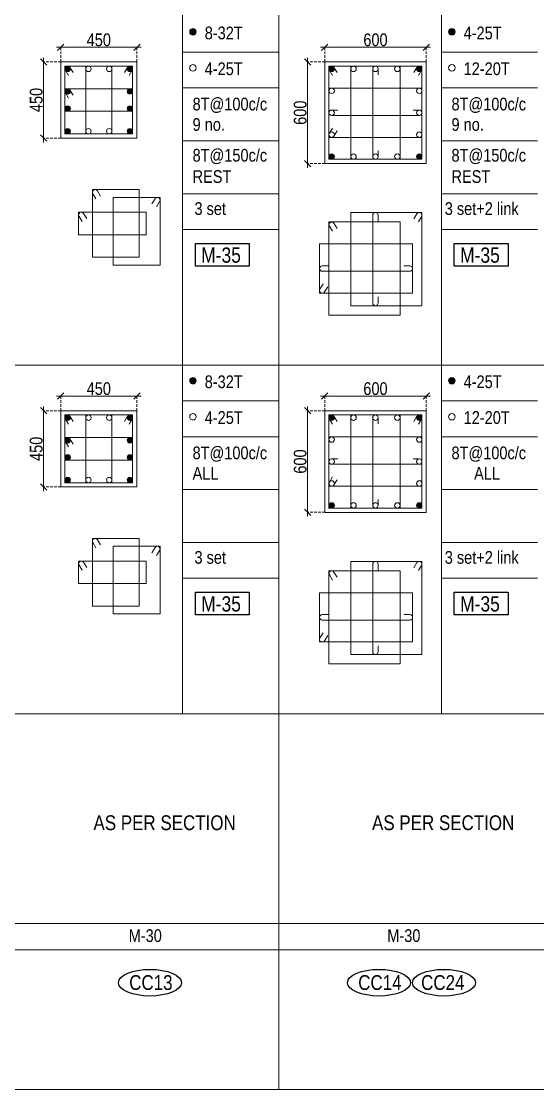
# Model space of a CAD drawing. Header units: millimetres. Extents: x 1112055 to 3390982, y -148532 to 766891.
# Drawn here: x 2585967 to 2598173, y 574628 to 599864 of the extents above; entities that cross this region are included whole.
import ezdxf
from ezdxf.enums import TextEntityAlignment as Align

# ---------------------------------------------------------------- set-up
doc = ezdxf.new("R2010")
doc.units = ezdxf.units.MM
doc.header["$PDMODE"] = 35
doc.header["$PDSIZE"] = -25
doc.linetypes.add('DASHED2', pattern=[0.375, 0.25, -0.125])
doc.linetypes.add('Hidden', pattern=[9.525, 6.35, -3.175])
for name, color, linetype, lineweight in [('B COL. SIZE DIM', 220, 'Continuous', 25), ('B COLSCH', 204, 'Continuous', 20), ('B COLUMN', 1, 'Hidden', 9), ('B STEEL', 34, 'Continuous', 15)]:
    doc.layers.add(name, color=color, linetype=linetype, lineweight=lineweight)
doc.layers.add('B TEXT', color=7, linetype='Continuous')
doc.styles.add('dim inside', font='romans.shx', dxfattribs={"width": 0.8, "height": 125})
doc.styles.add('SWINC', font='swissc.ttf')
doc.dimstyles.new('dim inside', dxfattribs={"dimtxt": 125, "dimasz": 100, "dimexe": 0, "dimexo": 0, "dimgap": 10, "dimtad": 0, "dimdec": 0, "dimzin": 0, "dimdsep": 46, "dimtxsty": 'dim inside', "dimblk": 'SMALL', "dimcen": 0.09, "dimadec": 0, "dimazin": 0, "dimtfac": 1, "dimtdec": 0, "dimtofl": 0, "dimtmove": 0, "dimatfit": 3, "dimfxl": 1, "dimtolj": 1, "dimtzin": 0, "dimarcsym": 2})

# ---------------------------------------------------------------- blocks, each defined once
blk = doc.blocks.new('_Oblique')
at = {"color": 0, "linetype": 'ByBlock', "lineweight": -2}
blk.add_line((-0.5, -0.5), (0.5, 0.5), dxfattribs=at)
blk = doc.blocks.new('*D5611')
at = {"layer": 'B COL. SIZE DIM', "color": 250, "lineweight": 9, "ltscale": 250, "transparency": 16777216}
blk.add_line((2586798, 591011), (2588798, 591011), dxfattribs=at)
at = {"layer": 'B COL. SIZE DIM', "color": 250, "linetype": 'DASHED2', "lineweight": 9, "ltscale": 250, "transparency": 16777216}
for p, q in [((2586898, 590666), (2586898, 591011)), ((2588698, 590666), (2588698, 591011))]:
    blk.add_line(p, q, dxfattribs=at)
at = {"layer": 'Defpoints', "color": 0, "lineweight": 40, "transparency": 16777216}
for p in [(2588698, 591011), (2586898, 590666), (2588698, 590666)]:
    blk.add_point(p, dxfattribs=at)
at = {"layer": 'B COL. SIZE DIM', "color": 250, "lineweight": 9, "transparency": 16777216, "xscale": 150, "yscale": 150, "zscale": 150, "rotation": 180}
blk.add_blockref('_Oblique', (2586898, 591011), dxfattribs=at)
at = {"layer": 'B COL. SIZE DIM', "color": 250, "lineweight": 9, "transparency": 16777216, "xscale": 150, "yscale": 150, "zscale": 150}
blk.add_blockref('_Oblique', (2588698, 591011), dxfattribs=at)
at = {"layer": 'B COL. SIZE DIM', "color": 6, "transparency": 16777216, "insert": (2587798, 591186), "char_height": 300, "attachment_point": 5, "style": 'SWINC'}
blk.add_mtext('\\A1;450', dxfattribs=at)
blk = doc.blocks.new('*D5612')
at = {"layer": 'B COL. SIZE DIM', "color": 250, "lineweight": 9, "ltscale": 250, "transparency": 16777216}
blk.add_line((2586494, 590766), (2586494, 588766), dxfattribs=at)
at = {"layer": 'B COL. SIZE DIM', "color": 250, "linetype": 'DASHED2', "lineweight": 9, "ltscale": 250, "transparency": 16777216}
for p, q in [((2586898, 590666), (2586494, 590666)), ((2586898, 588866), (2586494, 588866))]:
    blk.add_line(p, q, dxfattribs=at)
at = {"layer": 'Defpoints', "color": 0, "lineweight": 40, "transparency": 16777216}
for p in [(2586898, 590666), (2586494, 588866), (2586898, 588866)]:
    blk.add_point(p, dxfattribs=at)
at = {"layer": 'B COL. SIZE DIM', "color": 250, "lineweight": 9, "transparency": 16777216, "xscale": 150, "yscale": 150, "zscale": 150}
for p, rotation in [((2586494, 590666), 90), ((2586494, 588866), 270)]:
    blk.add_blockref('_Oblique', p, dxfattribs=dict(at, rotation=rotation))
at = {"layer": 'B COL. SIZE DIM', "color": 6, "transparency": 16777216, "insert": (2586319, 589766), "char_height": 300, "attachment_point": 5, "rotation": 90, "style": 'SWINC'}
blk.add_mtext('\\A1;450', dxfattribs=at)
blk = doc.blocks.new('*D5613')
at = {"layer": 'B COL. SIZE DIM', "color": 250, "lineweight": 9, "ltscale": 250, "transparency": 16777216}
blk.add_line((2586798, 599251), (2588798, 599251), dxfattribs=at)
at = {"layer": 'B COL. SIZE DIM', "color": 250, "linetype": 'DASHED2', "lineweight": 9, "ltscale": 250, "transparency": 16777216}
for p, q in [((2586898, 598906), (2586898, 599251)), ((2588698, 598906), (2588698, 599251))]:
    blk.add_line(p, q, dxfattribs=at)
at = {"layer": 'Defpoints', "color": 0, "lineweight": 40, "transparency": 16777216}
for p in [(2588698, 599251), (2586898, 598906), (2588698, 598906)]:
    blk.add_point(p, dxfattribs=at)
at = {"layer": 'B COL. SIZE DIM', "color": 250, "lineweight": 9, "transparency": 16777216, "xscale": 150, "yscale": 150, "zscale": 150, "rotation": 180}
blk.add_blockref('_Oblique', (2586898, 599251), dxfattribs=at)
at = {"layer": 'B COL. SIZE DIM', "color": 250, "lineweight": 9, "transparency": 16777216, "xscale": 150, "yscale": 150, "zscale": 150}
blk.add_blockref('_Oblique', (2588698, 599251), dxfattribs=at)
at = {"layer": 'B COL. SIZE DIM', "color": 6, "transparency": 16777216, "insert": (2587798, 599426), "char_height": 300, "attachment_point": 5, "style": 'SWINC'}
blk.add_mtext('\\A1;450', dxfattribs=at)
blk = doc.blocks.new('*D5614')
at = {"layer": 'B COL. SIZE DIM', "color": 250, "lineweight": 9, "ltscale": 250, "transparency": 16777216}
blk.add_line((2586494, 599006), (2586494, 597006), dxfattribs=at)
at = {"layer": 'B COL. SIZE DIM', "color": 250, "linetype": 'DASHED2', "lineweight": 9, "ltscale": 250, "transparency": 16777216}
for p, q in [((2586898, 598906), (2586494, 598906)), ((2586898, 597106), (2586494, 597106))]:
    blk.add_line(p, q, dxfattribs=at)
at = {"layer": 'Defpoints', "color": 0, "lineweight": 40, "transparency": 16777216}
for p in [(2586898, 598906), (2586494, 597106), (2586898, 597106)]:
    blk.add_point(p, dxfattribs=at)
at = {"layer": 'B COL. SIZE DIM', "color": 250, "lineweight": 9, "transparency": 16777216, "xscale": 150, "yscale": 150, "zscale": 150}
for p, rotation in [((2586494, 598906), 90), ((2586494, 597106), 270)]:
    blk.add_blockref('_Oblique', p, dxfattribs=dict(at, rotation=rotation))
at = {"layer": 'B COL. SIZE DIM', "color": 6, "transparency": 16777216, "insert": (2586319, 598006), "char_height": 300, "attachment_point": 5, "rotation": 90, "style": 'SWINC'}
blk.add_mtext('\\A1;450', dxfattribs=at)
blk = doc.blocks.new('*D5623')
at = {"layer": 'B COL. SIZE DIM', "color": 250, "lineweight": 9, "ltscale": 250, "transparency": 16777216}
blk.add_line((2593039, 591011), (2595639, 591011), dxfattribs=at)
at = {"layer": 'B COL. SIZE DIM', "color": 250, "linetype": 'DASHED2', "lineweight": 9, "ltscale": 250, "transparency": 16777216}
for p, q in [((2593139, 590666), (2593139, 591011)), ((2595539, 590666), (2595539, 591011))]:
    blk.add_line(p, q, dxfattribs=at)
at = {"layer": 'Defpoints', "color": 0, "lineweight": 40, "transparency": 16777216}
for p in [(2595539, 591011), (2593139, 590666), (2595539, 590666)]:
    blk.add_point(p, dxfattribs=at)
at = {"layer": 'B COL. SIZE DIM', "color": 250, "lineweight": 9, "transparency": 16777216, "xscale": 150, "yscale": 150, "zscale": 150, "rotation": 180}
blk.add_blockref('_Oblique', (2593139, 591011), dxfattribs=at)
at = {"layer": 'B COL. SIZE DIM', "color": 250, "lineweight": 9, "transparency": 16777216, "xscale": 150, "yscale": 150, "zscale": 150}
blk.add_blockref('_Oblique', (2595539, 591011), dxfattribs=at)
at = {"layer": 'B COL. SIZE DIM', "color": 6, "transparency": 16777216, "insert": (2594339, 591186), "char_height": 300, "attachment_point": 5, "style": 'SWINC'}
blk.add_mtext('\\A1;600', dxfattribs=at)
blk = doc.blocks.new('*D5624')
at = {"layer": 'B COL. SIZE DIM', "color": 250, "lineweight": 9, "ltscale": 250, "transparency": 16777216}
blk.add_line((2592735, 590766), (2592735, 588166), dxfattribs=at)
at = {"layer": 'B COL. SIZE DIM', "color": 250, "linetype": 'DASHED2', "lineweight": 9, "ltscale": 250, "transparency": 16777216}
for p, q in [((2593139, 590666), (2592735, 590666)), ((2593139, 588266), (2592735, 588266))]:
    blk.add_line(p, q, dxfattribs=at)
at = {"layer": 'Defpoints', "color": 0, "lineweight": 40, "transparency": 16777216}
for p in [(2593139, 590666), (2592735, 588266), (2593139, 588266)]:
    blk.add_point(p, dxfattribs=at)
at = {"layer": 'B COL. SIZE DIM', "color": 250, "lineweight": 9, "transparency": 16777216, "xscale": 150, "yscale": 150, "zscale": 150}
for p, rotation in [((2592735, 590666), 90), ((2592735, 588266), 270)]:
    blk.add_blockref('_Oblique', p, dxfattribs=dict(at, rotation=rotation))
at = {"layer": 'B COL. SIZE DIM', "color": 6, "transparency": 16777216, "insert": (2592560, 589466), "char_height": 300, "attachment_point": 5, "rotation": 90, "style": 'SWINC'}
blk.add_mtext('\\A1;600', dxfattribs=at)
blk = doc.blocks.new('*D5625')
at = {"layer": 'B COL. SIZE DIM', "color": 250, "lineweight": 9, "ltscale": 250, "transparency": 16777216}
blk.add_line((2593039, 599251), (2595639, 599251), dxfattribs=at)
at = {"layer": 'B COL. SIZE DIM', "color": 250, "linetype": 'DASHED2', "lineweight": 9, "ltscale": 250, "transparency": 16777216}
for p, q in [((2593139, 598906), (2593139, 599251)), ((2595539, 598906), (2595539, 599251))]:
    blk.add_line(p, q, dxfattribs=at)
at = {"layer": 'Defpoints', "color": 0, "lineweight": 40, "transparency": 16777216}
for p in [(2595539, 599251), (2593139, 598906), (2595539, 598906)]:
    blk.add_point(p, dxfattribs=at)
at = {"layer": 'B COL. SIZE DIM', "color": 250, "lineweight": 9, "transparency": 16777216, "xscale": 150, "yscale": 150, "zscale": 150, "rotation": 180}
blk.add_blockref('_Oblique', (2593139, 599251), dxfattribs=at)
at = {"layer": 'B COL. SIZE DIM', "color": 250, "lineweight": 9, "transparency": 16777216, "xscale": 150, "yscale": 150, "zscale": 150}
blk.add_blockref('_Oblique', (2595539, 599251), dxfattribs=at)
at = {"layer": 'B COL. SIZE DIM', "color": 6, "transparency": 16777216, "insert": (2594339, 599426), "char_height": 300, "attachment_point": 5, "style": 'SWINC'}
blk.add_mtext('\\A1;600', dxfattribs=at)
blk = doc.blocks.new('*D5626')
at = {"layer": 'B COL. SIZE DIM', "color": 250, "lineweight": 9, "ltscale": 250, "transparency": 16777216}
blk.add_line((2592735, 599006), (2592735, 596406), dxfattribs=at)
at = {"layer": 'B COL. SIZE DIM', "color": 250, "linetype": 'DASHED2', "lineweight": 9, "ltscale": 250, "transparency": 16777216}
for p, q in [((2593139, 598906), (2592735, 598906)), ((2593139, 596506), (2592735, 596506))]:
    blk.add_line(p, q, dxfattribs=at)
at = {"layer": 'Defpoints', "color": 0, "lineweight": 40, "transparency": 16777216}
for p in [(2593139, 598906), (2592735, 596506), (2593139, 596506)]:
    blk.add_point(p, dxfattribs=at)
at = {"layer": 'B COL. SIZE DIM', "color": 250, "lineweight": 9, "transparency": 16777216, "xscale": 150, "yscale": 150, "zscale": 150}
for p, rotation in [((2592735, 598906), 90), ((2592735, 596506), 270)]:
    blk.add_blockref('_Oblique', p, dxfattribs=dict(at, rotation=rotation))
at = {"layer": 'B COL. SIZE DIM', "color": 6, "transparency": 16777216, "insert": (2592560, 597706), "char_height": 300, "attachment_point": 5, "rotation": 90, "style": 'SWINC'}
blk.add_mtext('\\A1;600', dxfattribs=at)

msp = doc.modelspace()

# ---------------------------------------------------------------- hatches: boundary and pattern name
at = {"layer": 'B STEEL', "lineweight": 9, "ltscale": 0.5}
h = msp.add_hatch(color=34, dxfattribs=at)
edge = h.paths.add_edge_path()
edge.add_arc((2590023.8, 599614.8), 76.8, 0, 360)
h = msp.add_hatch(color=34, dxfattribs=at)
edge = h.paths.add_edge_path()
edge.add_arc((2596145.4, 599614.8), 76.8, 0, 360)
h = msp.add_hatch(color=34, dxfattribs=at)
edge = h.paths.add_edge_path()
edge.add_arc((2587062.2, 598741.7), 64, 0, 360)
h = msp.add_hatch(color=34, dxfattribs=at)
edge = h.paths.add_edge_path()
edge.add_arc((2588534.1, 598741.7), 64, 180, 540, ccw=False)
h = msp.add_hatch(color=34, dxfattribs=at)
edge = h.paths.add_edge_path()
edge.add_arc((2593303, 598741.7), 64, 0, 360)
h = msp.add_hatch(color=34, dxfattribs=at)
edge = h.paths.add_edge_path()
edge.add_arc((2595374.9, 598741.7), 64, 180, 540, ccw=False)
at = {"layer": 'B STEEL'}
h = msp.add_hatch(color=34, dxfattribs=at)
edge = h.paths.add_edge_path()
edge.add_arc((2587062.2, 598207.3), 64, 0, 360)
h = msp.add_hatch(color=34, dxfattribs=at)
edge = h.paths.add_edge_path()
edge.add_arc((2588534.1, 598207.3), 64, 0, 360)
h = msp.add_hatch(color=34, dxfattribs=at)
edge = h.paths.add_edge_path()
edge.add_arc((2587062.2, 597804.1), 64, 0, 360)
h = msp.add_hatch(color=34, dxfattribs=at)
edge = h.paths.add_edge_path()
edge.add_arc((2588534.1, 597804.1), 64, 0, 360)
at = {"layer": 'B STEEL', "lineweight": 9, "ltscale": 0.5}
h = msp.add_hatch(color=34, dxfattribs=at)
edge = h.paths.add_edge_path()
edge.add_arc((2587062.2, 597269.7), 64, 0, 360, ccw=False)
h = msp.add_hatch(color=34, dxfattribs=at)
edge = h.paths.add_edge_path()
edge.add_arc((2588534.1, 597269.7), 64, -180, 180)
h = msp.add_hatch(color=34, dxfattribs=at)
edge = h.paths.add_edge_path()
edge.add_arc((2593303, 596669.7), 64, 0, 360, ccw=False)
h = msp.add_hatch(color=34, dxfattribs=at)
edge = h.paths.add_edge_path()
edge.add_arc((2595374.9, 596669.7), 64, -180, 180)
h = msp.add_hatch(color=34, dxfattribs=at)
edge = h.paths.add_edge_path()
edge.add_arc((2590023.8, 591375), 76.8, 0, 360)
h = msp.add_hatch(color=34, dxfattribs=at)
edge = h.paths.add_edge_path()
edge.add_arc((2596145.4, 591375), 76.8, 0, 360)
at = {"layer": 'B STEEL'}
h = msp.add_hatch(color=34, dxfattribs=at)
edge = h.paths.add_edge_path()
edge.add_arc((2587062.2, 590501.8), 64, 0, 360)
at = {"layer": 'B STEEL', "lineweight": 9, "ltscale": 0.5}
h = msp.add_hatch(color=34, dxfattribs=at)
edge = h.paths.add_edge_path()
edge.add_arc((2588534.1, 590501.8), 64, 180, 540, ccw=False)
h = msp.add_hatch(color=34, dxfattribs=at)
edge = h.paths.add_edge_path()
edge.add_arc((2593303, 590501.8), 64, 0, 360)
h = msp.add_hatch(color=34, dxfattribs=at)
edge = h.paths.add_edge_path()
edge.add_arc((2595374.9, 590501.8), 64, 180, 540, ccw=False)
at = {"layer": 'B STEEL'}
h = msp.add_hatch(color=34, dxfattribs=at)
edge = h.paths.add_edge_path()
edge.add_arc((2587062.2, 589967.4), 64, 0, 360)
h = msp.add_hatch(color=34, dxfattribs=at)
edge = h.paths.add_edge_path()
edge.add_arc((2588534.1, 589967.4), 64, 0, 360)
h = msp.add_hatch(color=34, dxfattribs=at)
edge = h.paths.add_edge_path()
edge.add_arc((2587062.2, 589564.2), 64, 0, 360)
h = msp.add_hatch(color=34, dxfattribs=at)
edge = h.paths.add_edge_path()
edge.add_arc((2588534.1, 589564.2), 64, 0, 360)
at = {"layer": 'B STEEL', "lineweight": 9, "ltscale": 0.5}
h = msp.add_hatch(color=34, dxfattribs=at)
edge = h.paths.add_edge_path()
edge.add_arc((2587062.2, 589029.9), 64, 0, 360, ccw=False)
h = msp.add_hatch(color=34, dxfattribs=at)
edge = h.paths.add_edge_path()
edge.add_arc((2588534.1, 589029.9), 64, -180, 180)
h = msp.add_hatch(color=34, dxfattribs=at)
edge = h.paths.add_edge_path()
edge.add_arc((2593303, 588429.9), 64, 0, 360, ccw=False)
h = msp.add_hatch(color=34, dxfattribs=at)
edge = h.paths.add_edge_path()
edge.add_arc((2595374.9, 588429.9), 64, -180, 180)

# ---------------------------------------------------------------- linework, layer by layer
at = {"layer": 'B COLSCH', "color": 250, "lineweight": 0}
for p, q in [((2589777.5, 649422.2), (2589777.5, 583503.5)), ((2592051.9, 649422.2), (2592051.9, 574628.3)), ((2595899.1, 649422.2), (2595899.1, 583503.5)), ((2589777.5, 599138.2), (2592051.9, 599138.2)), ((2595899.1, 599138.2), (2598173.5, 599138.2)), ((2589777.5, 598293.2), (2592051.9, 598293.2)), ((2595899.1, 598293.2), (2598173.5, 598293.2)), ((2589777.5, 597043.4), (2592051.9, 597043.4)), ((2595899.1, 597043.4), (2598173.5, 597043.4)), ((2589777.5, 595793.6), (2592051.9, 595793.6)), ((2595899.1, 595793.6), (2598173.5, 595793.6)), ((2589777.5, 594948.6), (2592051.9, 594948.6)), ((2595899.1, 594948.6), (2598173.5, 594948.6)), ((2487307.1, 591743.3), (2667535.6, 591743.3)), ((2589777.5, 590898.3), (2592051.9, 590898.3)), ((2595899.1, 590898.3), (2598173.5, 590898.3)), ((2589777.5, 590053.3), (2592051.9, 590053.3)), ((2595899.1, 590053.3), (2598173.5, 590053.3)), ((2589777.5, 588803.5), (2592051.9, 588803.5)), ((2595899.1, 588803.5), (2598173.5, 588803.5)), ((2589777.5, 587553.8), (2592051.9, 587553.8)), ((2595899.1, 587553.8), (2598173.5, 587553.8)), ((2589777.5, 586708.8), (2592051.9, 586708.8)), ((2595899.1, 586708.8), (2598173.5, 586708.8)), ((2487307.1, 583503.5), (2667535.6, 583503.5)), ((2487307.1, 578552.6), (2667535.6, 578552.6)), ((2487307.1, 577933.7), (2667535.6, 577933.7)), ((2487307.1, 574628.3), (2667535.6, 574628.3))]:
    msp.add_line(p, q, dxfattribs=at)
at = {"layer": 'B COLUMN', "color": 1, "linetype": 'ByBlock', "lineweight": 20}
for points in [[(2586898.1, 597105.7), (2588698.1, 597105.7), (2588698.1, 598905.7), (2586898.1, 598905.7)], [(2593139, 596505.7), (2595539, 596505.7), (2595539, 598905.7), (2593139, 598905.7)], [(2586898.1, 588865.8), (2588698.1, 588865.8), (2588698.1, 590665.8), (2586898.1, 590665.8)], [(2593139, 588265.8), (2595539, 588265.8), (2595539, 590665.8), (2593139, 590665.8)]]:
    msp.add_lwpolyline(points, close=True, dxfattribs=at)
at = {"layer": 'B STEEL', "color": 34, "lineweight": 9, "ltscale": 0.5}
for points in [[(2587082.4, 598586.6), (2587007.6, 598708.1, -1), (2587116.7, 598775.2), (2587191.4, 598653.7)], [(2588513.9, 598586.6), (2588588.6, 598708.1, 1), (2588479.6, 598775.2), (2588404.8, 598653.7)], [(2593323.2, 598586.6), (2593248.5, 598708.1, -1), (2593357.5, 598775.2), (2593432.3, 598653.7)], [(2594403, 596812.3), (2594403, 596669.7, -1), (2594274.9, 596669.7), (2594274.9, 598741.7, -1), (2594403, 598741.7), (2594403, 598599)], [(2595354.7, 598586.6), (2595429.5, 598708.1, 1), (2595320.4, 598775.2), (2595245.6, 598653.7)], [(2587082.4, 598052.2), (2587007.6, 598173.7, -1), (2587116.7, 598240.8), (2587191.4, 598119.3)], [(2595232.3, 597769.7), (2595374.9, 597769.7, -1), (2595374.9, 597641.7), (2593303, 597641.7, -1), (2593303, 597769.7), (2593445.6, 597769.7)], [(2593323.2, 597342.7), (2593248.5, 597221.2, 1), (2593357.5, 597154.1), (2593432.3, 597275.6)], [(2587730.5, 595670.9), (2587655.7, 595792.4, -1), (2587764.7, 595859.5), (2587839.5, 595738)], [(2589161.9, 595485.3), (2589236.7, 595606.8, 1), (2589127.7, 595673.9), (2589052.9, 595552.4)], [(2587404.6, 595136.5), (2587329.8, 595258, -1), (2587438.9, 595325.1), (2587513.6, 595203.6)], [(2594403, 593354.6), (2594403, 593211.9, -1), (2594274.9, 593211.9), (2594274.9, 595283.9, -1), (2594403, 595283.9), (2594403, 595141.2)], [(2595354.7, 595128.8), (2595429.5, 595250.3, 1), (2595320.4, 595317.4), (2595245.6, 595196)], [(2593323.2, 594905.8), (2593248.5, 595027.3, -1), (2593357.5, 595094.4), (2593432.3, 594972.9)], [(2595011, 594088.8), (2595153.7, 594088.8, -1), (2595153.7, 593960.8), (2593081.7, 593960.8, -1), (2593081.7, 594088.8), (2593224.3, 594088.8)], [(2593101.9, 593661.9), (2593027.2, 593540.4, 1), (2593136.2, 593473.3), (2593211, 593594.8)], [(2587082.4, 590346.8), (2587007.6, 590468.3, -1), (2587116.7, 590535.4), (2587191.4, 590413.9)], [(2588513.9, 590346.8), (2588588.6, 590468.3, 1), (2588479.6, 590535.4), (2588404.8, 590413.9)], [(2593323.2, 590346.8), (2593248.5, 590468.3, -1), (2593357.5, 590535.4), (2593432.3, 590413.9)], [(2594403, 588572.5), (2594403, 588429.9, -1), (2594274.9, 588429.9), (2594274.9, 590501.8, -1), (2594403, 590501.8), (2594403, 590359.2)], [(2595354.7, 590346.8), (2595429.5, 590468.3, 1), (2595320.4, 590535.4), (2595245.6, 590413.9)], [(2587082.4, 589812.4), (2587007.6, 589933.9, -1), (2587116.7, 590001), (2587191.4, 589879.5)], [(2595232.3, 589529.9), (2595374.9, 589529.9, -1), (2595374.9, 589401.8), (2593303, 589401.8, -1), (2593303, 589529.9), (2593445.6, 589529.9)], [(2593323.2, 589102.9), (2593248.5, 588981.4, 1), (2593357.5, 588914.3), (2593432.3, 589035.8)], [(2587730.5, 587431.1), (2587655.7, 587552.6, -1), (2587764.7, 587619.7), (2587839.5, 587498.2)], [(2589161.9, 587245.5), (2589236.7, 587366.9, 1), (2589127.7, 587434), (2589052.9, 587312.6)], [(2587404.6, 586896.7), (2587329.8, 587018.2, -1), (2587438.9, 587085.3), (2587513.6, 586963.8)], [(2594403, 585114.7), (2594403, 584972.1, -1), (2594274.9, 584972.1), (2594274.9, 587044, -1), (2594403, 587044), (2594403, 586901.4)], [(2595354.7, 586889), (2595429.5, 587010.5, 1), (2595320.4, 587077.6), (2595245.6, 586956.1)], [(2593323.2, 586665.9), (2593248.5, 586787.4, -1), (2593357.5, 586854.5), (2593432.3, 586733)], [(2595011, 585849), (2595153.7, 585849, -1), (2595153.7, 585721), (2593081.7, 585721, -1), (2593081.7, 585849), (2593224.3, 585849)], [(2593101.9, 585422), (2593027.2, 585300.5, 1), (2593136.2, 585233.4), (2593211, 585354.9)]]:
    msp.add_lwpolyline(points, format="xyb", dxfattribs=at)
for points in [[(2586998.1, 597205.7), (2588107.5, 597205.7), (2588107.5, 598805.7), (2586998.1, 598805.7)], [(2588598.1, 597205.7), (2587488.8, 597205.7), (2587488.8, 598805.7), (2588598.1, 598805.7)], [(2594921, 598805.7), (2594921, 596605.7), (2593239, 596605.7), (2593239, 598805.7)], [(2595439, 598805.7), (2595439, 596605.7), (2593756.9, 596605.7), (2593756.9, 598805.7)], [(2586998.1, 598271.3), (2588598.1, 598271.3), (2588598.1, 597740.1), (2586998.1, 597740.1)], [(2593239, 597123.7), (2595439, 597123.7), (2595439, 598287.7), (2593239, 598287.7)], [(2587646.2, 594290), (2588755.6, 594290), (2588755.6, 595890), (2587646.2, 595890)], [(2589246.2, 594104.4), (2588136.9, 594104.4), (2588136.9, 595704.4), (2589246.2, 595704.4)], [(2587320.3, 595355.6), (2588920.3, 595355.6), (2588920.3, 594824.4), (2587320.3, 594824.4)], [(2595439, 595347.9), (2595439, 593147.9), (2593756.9, 593147.9), (2593756.9, 595347.9)], [(2594921, 595124.8), (2594921, 592924.8), (2593239, 592924.8), (2593239, 595124.8)], [(2593017.7, 593442.8), (2595217.7, 593442.8), (2595217.7, 594606.8), (2593017.7, 594606.8)], [(2586998.1, 588965.8), (2588107.5, 588965.8), (2588107.5, 590565.8), (2586998.1, 590565.8)], [(2588598.1, 588965.8), (2587488.8, 588965.8), (2587488.8, 590565.8), (2588598.1, 590565.8)], [(2594921, 590565.8), (2594921, 588365.8), (2593239, 588365.8), (2593239, 590565.8)], [(2595439, 590565.8), (2595439, 588365.8), (2593756.9, 588365.8), (2593756.9, 590565.8)], [(2586998.1, 590031.4), (2588598.1, 590031.4), (2588598.1, 589500.2), (2586998.1, 589500.2)], [(2593239, 588883.8), (2595439, 588883.8), (2595439, 590047.8), (2593239, 590047.8)], [(2587646.2, 586050.1), (2588755.6, 586050.1), (2588755.6, 587650.1), (2587646.2, 587650.1)], [(2589246.2, 585864.5), (2588136.9, 585864.5), (2588136.9, 587464.5), (2589246.2, 587464.5)], [(2587320.3, 587115.7), (2588920.3, 587115.7), (2588920.3, 586584.5), (2587320.3, 586584.5)], [(2595439, 587108.1), (2595439, 584908.1), (2593756.9, 584908.1), (2593756.9, 587108.1)], [(2594921, 586885), (2594921, 584685), (2593239, 584685), (2593239, 586885)], [(2593017.7, 585203), (2595217.7, 585203), (2595217.7, 586367), (2593017.7, 586367)]]:
    msp.add_lwpolyline(points, close=True, dxfattribs=at)
for centre, radius in [((2590023.8, 599614.8), 76.8), ((2596145.4, 599614.8), 76.8), ((2590023.8, 598764.6), 76.8), ((2596145.4, 598764.6), 76.8), ((2587062.2, 598741.7), 64), ((2587552.8, 598741.7), 64), ((2588043.5, 598741.7), 64), ((2588534.1, 598741.7), 64), ((2593303, 598741.7), 64), ((2593821, 598741.7), 64), ((2594339, 598741.7), 64), ((2594856.9, 598741.7), 64), ((2595374.9, 598741.7), 64), ((2587062.2, 598207.3), 64), ((2588534.1, 598207.3), 64), ((2593303, 598223.7), 64), ((2595374.9, 598223.7), 64), ((2587062.2, 597804.1), 64), ((2588534.1, 597804.1), 64), ((2593303, 597705.7), 64), ((2595374.9, 597705.7), 64), ((2587062.2, 597269.7), 64), ((2587552.8, 597269.7), 64), ((2588043.5, 597269.7), 64), ((2588534.1, 597269.7), 64), ((2593303, 597187.7), 64), ((2595374.9, 597187.7), 64), ((2593303, 596669.7), 64), ((2593821, 596669.7), 64), ((2594339, 596669.7), 64), ((2594856.9, 596669.7), 64), ((2595374.9, 596669.7), 64), ((2590023.8, 591375), 76.8), ((2596145.4, 591375), 76.8), ((2587062.2, 590501.8), 64), ((2587552.8, 590501.8), 64), ((2588043.5, 590501.8), 64), ((2588534.1, 590501.8), 64), ((2590023.8, 590524.7), 76.8), ((2593303, 590501.8), 64), ((2593821, 590501.8), 64), ((2594339, 590501.8), 64), ((2594856.9, 590501.8), 64), ((2595374.9, 590501.8), 64), ((2596145.4, 590524.7), 76.8), ((2587062.2, 589967.4), 64), ((2588534.1, 589967.4), 64), ((2593303, 589983.8), 64), ((2595374.9, 589983.8), 64), ((2587062.2, 589564.2), 64), ((2588534.1, 589564.2), 64), ((2593303, 589465.8), 64), ((2595374.9, 589465.8), 64), ((2587062.2, 589029.9), 64), ((2587552.8, 589029.9), 64), ((2588043.5, 589029.9), 64), ((2588534.1, 589029.9), 64), ((2593303, 588947.8), 64), ((2595374.9, 588947.8), 64), ((2593303, 588429.9), 64), ((2593821, 588429.9), 64), ((2594339, 588429.9), 64), ((2594856.9, 588429.9), 64), ((2595374.9, 588429.9), 64)]:
    msp.add_circle(centre, radius, dxfattribs=at)
at = {"layer": 'B TEXT', "color": 1}
for points in [[(2590081.2, 594619.6), (2591355.8, 594619.6), (2591355.8, 594081.6), (2590081.2, 594081.6)], [(2596202.8, 594619.6), (2597477.4, 594619.6), (2597477.4, 594081.6), (2596202.8, 594081.6)], [(2590081.2, 586379.7), (2591355.8, 586379.7), (2591355.8, 585841.8), (2590081.2, 585841.8)], [(2596202.8, 586379.7), (2597477.4, 586379.7), (2597477.4, 585841.8), (2596202.8, 585841.8)]]:
    msp.add_lwpolyline(points, close=True, dxfattribs=at)
at = {"layer": 'B TEXT', "color": 250}
for centre in [(2589007.3, 577155), (2594421.2, 577155), (2595958.5, 577155)]:
    msp.add_ellipse(centre, major_axis=(743.4, 0), ratio=0.4237999, dxfattribs=at)

# ---------------------------------------------------------------- texts
at = {"layer": 'B TEXT', "style": 'SWINC'}
for s, p in [('8-32T', (2590302.3, 599440.3)), ('4-25T', (2596423.9, 599440.3)), ('4-25T', (2590302.3, 598595.3)), ('12-20T', (2596423.9, 598595.3)), ('8T@100c/c', (2590015.4, 597760.4)), ('8T@100c/c', (2596137, 597760.4)), ('9 no.', (2590015.4, 597278.7)), ('9 no.', (2596137, 597278.7)), ('8T@150c/c', (2590015.4, 596550.6)), ('8T@150c/c', (2596137, 596550.6)), ('REST', (2590015.4, 596048.2)), ('REST', (2596137, 596048.2)), ('3 set', (2590059.2, 595291.1)), ('3 set+2 link', (2595977.3, 595291.1)), ('8-32T', (2590302.3, 591200.4)), ('4-25T', (2596423.9, 591200.4)), ('4-25T', (2590302.3, 590355.4)), ('12-20T', (2596423.9, 590355.4)), ('8T@100c/c', (2590015.4, 589520.6)), ('8T@100c/c', (2596137, 589520.6)), ('ALL', (2590015.4, 589038.8)), ('ALL', (2596671.7, 589038.8)), ('3 set', (2590059.2, 587051.3)), ('3 set+2 link', (2595977.3, 587051.3))]:
    msp.add_text(s, height=300, dxfattribs=at).set_placement(p)
at = {"layer": 'B TEXT', "color": 1, "style": 'SWINC'}
for p in [(2590218.5, 594055.1), (2596340.1, 594055.1), (2590218.5, 585815.2), (2596340.1, 585815.2)]:
    msp.add_text('M-35', height=360, dxfattribs=at).set_placement(p, align=Align.BOTTOM_LEFT)
at = {"layer": 'B TEXT', "color": 6, "style": 'SWINC'}
for s, p in [('AS PER SECTION', (2587672, 580758.2)), ('AS PER SECTION', (2594258, 580758.2)), ('CC13', (2588517.3, 576983)), ('CC14', (2593931.2, 576983)), ('CC24', (2595418, 576983))]:
    msp.add_text(s, height=350, dxfattribs=at).set_placement(p)
at = {"layer": 'B TEXT', "style": 'SWINC'}
for p in [(2588505, 578026), (2594618.8, 578026)]:
    msp.add_text('M-30', height=300, dxfattribs=at).set_placement(p, align=Align.BOTTOM_LEFT)

# ---------------------------------------------------------------- dimensions: what is measured, and where the dimension line sits
at = {"layer": 'B COL. SIZE DIM', "color": 250, "ltscale": 250}
for base, p1, p2, picture, middle in [((2588698.1, 599250.6), (2586898.1, 598905.7), (2588698.1, 598905.7), '*D5613', (2587798.1, 599425.6)), ((2595539, 599250.6), (2593139, 598905.7), (2595539, 598905.7), '*D5625', (2594339, 599425.6)), ((2588698.1, 591010.8), (2586898.1, 590665.8), (2588698.1, 590665.8), '*D5611', (2587798.1, 591185.8)), ((2595539, 591010.8), (2593139, 590665.8), (2595539, 590665.8), '*D5623', (2594339, 591185.8))]:
    dim = msp.add_linear_dim(base=base, p1=p1, p2=p2, dimstyle='dim inside', override={"dimtxt": 300, "dimasz": 150, "dimgap": 25, "dimtad": 3, "dimlfac": 0.25, "dimtxsty": 'SWINC', "dimblk1": 'Oblique', "dimblk2": 'Oblique', "dimsah": 1, "dimdle": 100, "dimclrd": 250, "dimclre": 250, "dimclrt": 6, "dimfxl": 1000, "dimlwd": 9, "dimlwe": 9}, dxfattribs=at)
    dim.commit()
    dim.dimension.update_dxf_attribs({"geometry": picture, "text_midpoint": middle})
for base, p1, p2, picture, middle in [((2586494.3, 597105.7), (2586898.1, 598905.7), (2586898.1, 597105.7), '*D5614', (2586319.3, 598005.7)), ((2592735.1, 596505.7), (2593139, 598905.7), (2593139, 596505.7), '*D5626', (2592560.1, 597705.7)), ((2586494.3, 588865.8), (2586898.1, 590665.8), (2586898.1, 588865.8), '*D5612', (2586319.3, 589765.8)), ((2592735.1, 588265.8), (2593139, 590665.8), (2593139, 588265.8), '*D5624', (2592560.1, 589465.8))]:
    dim = msp.add_linear_dim(base=base, p1=p1, p2=p2, angle=90, dimstyle='dim inside', override={"dimtxt": 300, "dimasz": 150, "dimgap": 25, "dimtad": 3, "dimlfac": 0.25, "dimtxsty": 'SWINC', "dimblk1": 'Oblique', "dimblk2": 'Oblique', "dimsah": 1, "dimdle": 100, "dimclrd": 250, "dimclre": 250, "dimclrt": 6, "dimfxl": 1000, "dimlwd": 9, "dimlwe": 9}, dxfattribs=at)
    dim.commit()
    dim.dimension.update_dxf_attribs({"geometry": picture, "text_midpoint": middle})

doc.saveas('drawing.dxf')
